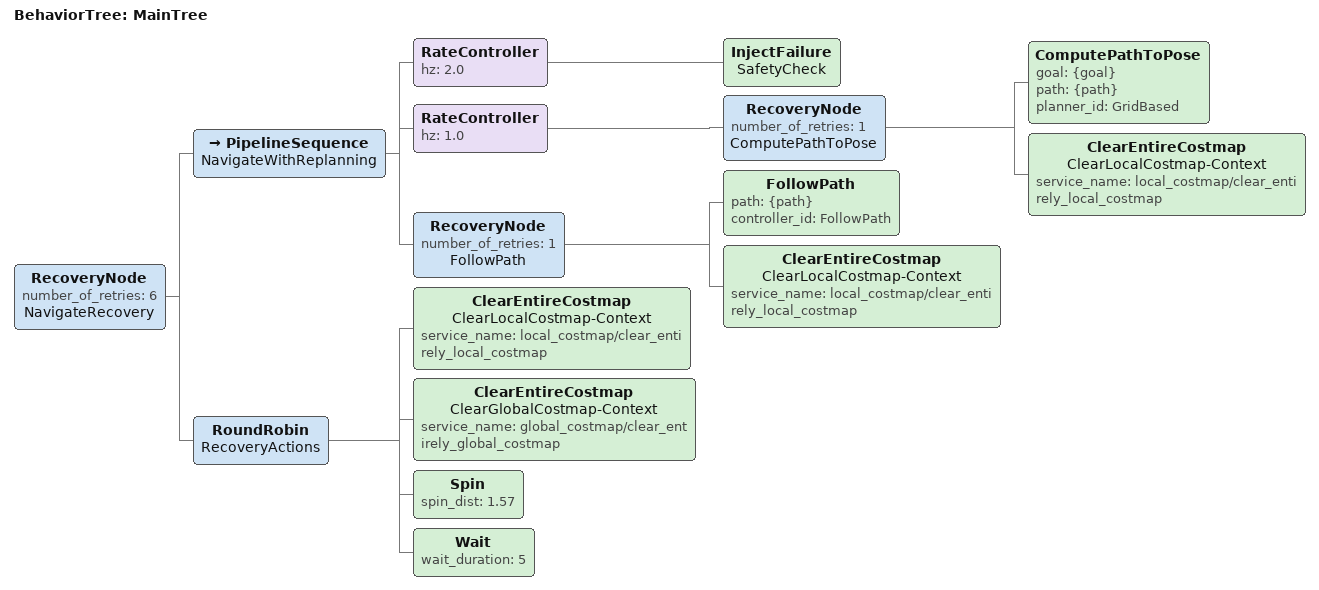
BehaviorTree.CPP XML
<root main_tree_to_execute="MainTree">
  <BehaviorTree ID="MainTree">
    <RecoveryNode number_of_retries="6" name="NavigateRecovery">

      <PipelineSequence name="NavigateWithReplanning">

        <RateController hz="2.0">
            <InjectFailure name="SafetyCheck"/>
        </RateController>

        <RateController hz="1.0">
          <RecoveryNode number_of_retries="1" name="ComputePathToPose">
            <ComputePathToPose goal="{goal}" path="{path}" planner_id="GridBased"/>
            <ClearEntireCostmap name="ClearLocalCostmap-Context" service_name="local_costmap/clear_entirely_local_costmap"/>
          </RecoveryNode>
        </RateController>

        <RecoveryNode number_of_retries="1" name="FollowPath">
          <FollowPath path="{path}" controller_id="FollowPath"/>
          <ClearEntireCostmap name="ClearLocalCostmap-Context" service_name="local_costmap/clear_entirely_local_costmap"/>
        </RecoveryNode>

      </PipelineSequence>

      <RoundRobin name="RecoveryActions">
        <ClearEntireCostmap name="ClearLocalCostmap-Context" service_name="local_costmap/clear_entirely_local_costmap"/>
        <ClearEntireCostmap name="ClearGlobalCostmap-Context" service_name="global_costmap/clear_entirely_global_costmap"/>
        <Spin spin_dist="1.57"/>
        <Wait wait_duration="5"/>
      </RoundRobin>

    </RecoveryNode>
  </BehaviorTree>
</root>
